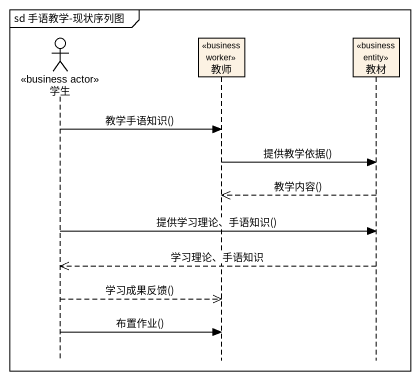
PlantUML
@startuml
mainframe sd 手语教学-现状序列图
hide footbox
actor 学生 <<business actor>>
participant 教师 <<business worker>>
participant 教材 <<business entity>>

学生 -> 教师 : 教学手语知识()
教师 -> 教材 : 提供教学依据()
教材 -->> 教师 : 教学内容()
学生 -> 教材 : 提供学习理论、手语知识()
教材 -->> 学生 : 学习理论、手语知识
学生 -->> 教师 : 学习成果反馈()
学生 -> 教师 : 布置作业()
@enduml
